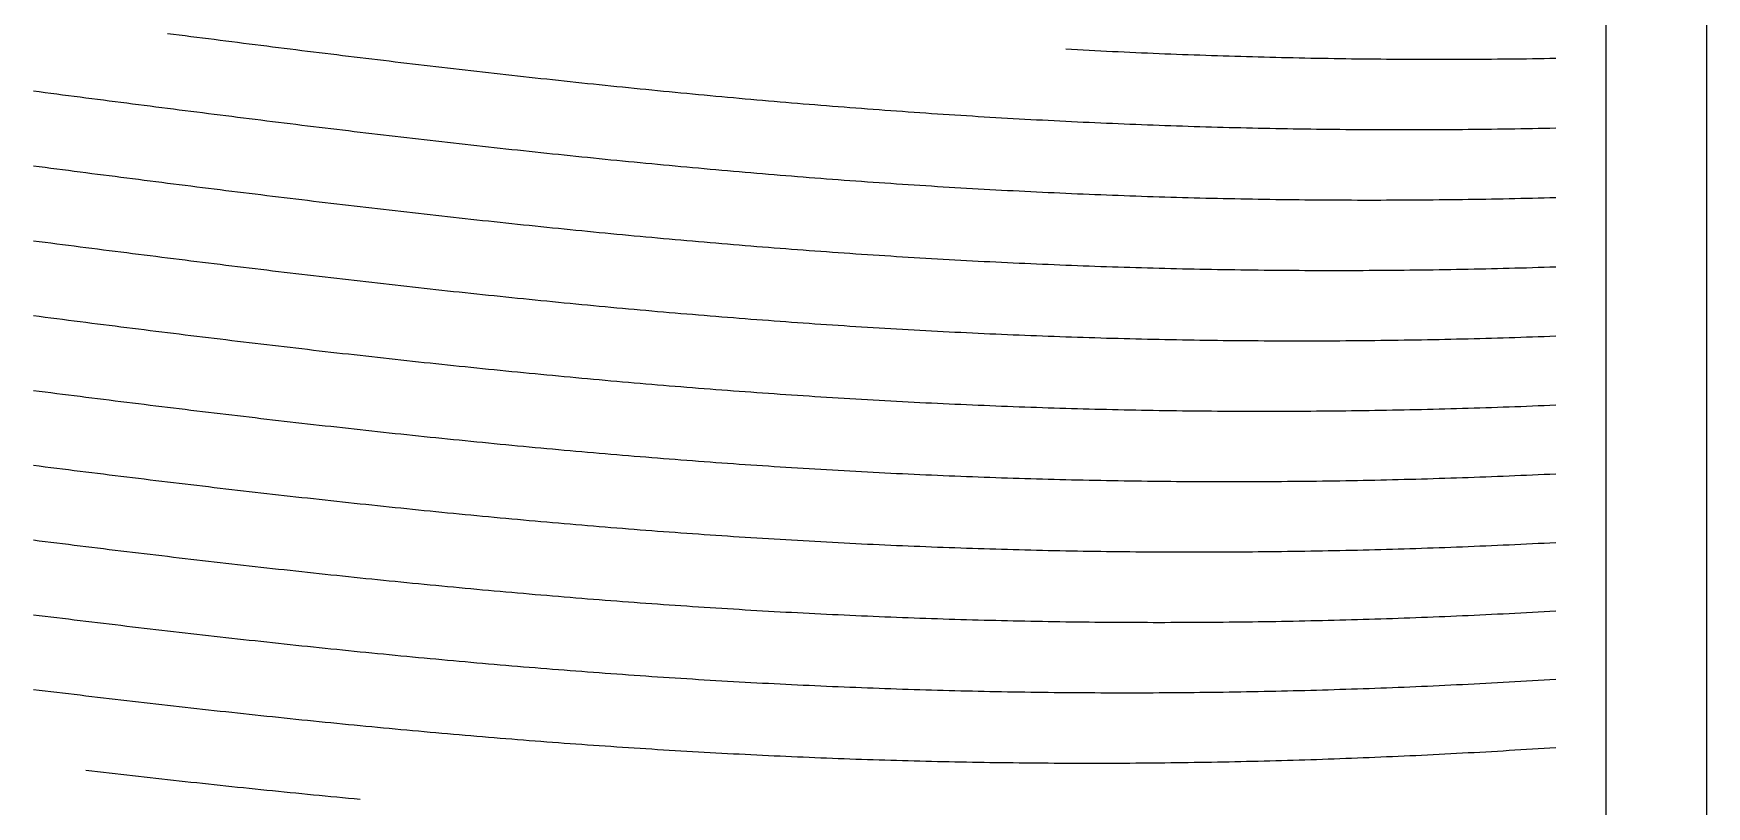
# Model space of a CAD drawing. Header units: millimetres. Extents: x 7 to 193, y 7 to 313.
# Drawn here: x 126.4 to 193, y 104.8 to 135.5 of the extents above; entities that cross this region are included whole.
import ezdxf

# ---------------------------------------------------------------- set-up
doc = ezdxf.new("R2010")
doc.units = ezdxf.units.MM
doc.layers.add('STUDY_GUIDES', color=7, linetype='Continuous')

msp = doc.modelspace()

# ---------------------------------------------------------------- linework, layer by layer
at = {"layer": 'STUDY_GUIDES'}
for points in [[(193, 301), (193, 19)], [(189, 300), (189, 20)], [(131.784, 135.5296), (132.016, 135.4998), (132.248, 135.47), (132.48, 135.4403), (132.712, 135.4106), (132.944, 135.3809), (133.176, 135.3513), (133.408, 135.3217), (133.64, 135.2921), (133.872, 135.2626), (134.104, 135.2331), (134.336, 135.2037), (134.568, 135.1743), (134.8, 135.1449), (135.032, 135.1157), (135.264, 135.0864), (135.496, 135.0572), (135.728, 135.0281), (135.96, 134.999), (136.192, 134.9699), (136.424, 134.941), (136.656, 134.912), (136.888, 134.8832), (137.12, 134.8543), (137.352, 134.8256), (137.584, 134.7969), (137.816, 134.7683), (138.048, 134.7397), (138.28, 134.7112), (138.512, 134.6828), (138.744, 134.6544), (138.976, 134.6262), (139.208, 134.5979), (139.44, 134.5698), (139.672, 134.5417), (139.904, 134.5137), (140.136, 134.4858), (140.368, 134.4579), (140.6, 134.4302), (140.832, 134.4025), (141.064, 134.3749), (141.296, 134.3474), (141.528, 134.3199), (141.76, 134.2926), (141.992, 134.2653), (142.224, 134.2381), (142.456, 134.211), (142.688, 134.184), (142.92, 134.1571), (143.152, 134.1302), (143.384, 134.1035), (143.616, 134.0769), (143.848, 134.0503), (144.08, 134.0239), (144.312, 133.9975), (144.544, 133.9713), (144.776, 133.9451), (145.008, 133.9191), (145.24, 133.8931), (145.472, 133.8673), (145.704, 133.8416), (145.936, 133.8159), (146.168, 133.7904), (146.4, 133.765), (146.632, 133.7397), (146.864, 133.7145), (147.096, 133.6894), (147.328, 133.6644), (147.56, 133.6396), (147.792, 133.6148), (148.024, 133.5902), (148.256, 133.5657), (148.488, 133.5413), (148.72, 133.517), (148.952, 133.4929), (149.184, 133.4688), (149.416, 133.4449), (149.648, 133.4211), (149.88, 133.3975), (150.112, 133.3739), (150.344, 133.3505), (150.576, 133.3273), (150.808, 133.3041), (151.04, 133.2811), (151.272, 133.2582), (151.504, 133.2354), (151.736, 133.2128), (151.968, 133.1903), (152.2, 133.168), (152.432, 133.1458), (152.664, 133.1237), (152.896, 133.1017), (153.128, 133.0799), (153.36, 133.0583), (153.592, 133.0368), (153.824, 133.0154), (154.056, 132.9941), (154.288, 132.973), (154.52, 132.9521), (154.752, 132.9313), (154.984, 132.9106), (155.216, 132.8901), (155.448, 132.8698), (155.68, 132.8496), (155.912, 132.8295), (156.144, 132.8096), (156.376, 132.7899), (156.608, 132.7702), (156.84, 132.7508), (157.072, 132.7315), (157.304, 132.7124), (157.536, 132.6934), (157.768, 132.6746), (158, 132.6559), (158.232, 132.6374), (158.464, 132.6191), (158.696, 132.6009), (158.928, 132.5829), (159.16, 132.565), (159.392, 132.5473), (159.624, 132.5298), (159.856, 132.5124), (160.088, 132.4952), (160.32, 132.4782), (160.552, 132.4613), (160.784, 132.4446), (161.016, 132.4281), (161.248, 132.4117), (161.48, 132.3955), (161.712, 132.3795), (161.944, 132.3636), (162.176, 132.348), (162.408, 132.3324), (162.64, 132.3171), (162.872, 132.302), (163.104, 132.287), (163.336, 132.2722), (163.568, 132.2575), (163.8, 132.2431), (164.032, 132.2288), (164.264, 132.2147), (164.496, 132.2008), (164.728, 132.1871), (164.96, 132.1735), (165.192, 132.1601), (165.424, 132.1469), (165.656, 132.1339), (165.888, 132.1211), (166.12, 132.1085), (166.352, 132.096), (166.584, 132.0837), (166.816, 132.0716), (167.048, 132.0597), (167.28, 132.048), (167.512, 132.0364), (167.744, 132.0251), (167.976, 132.0139), (168.208, 132.003), (168.44, 131.9922), (168.672, 131.9816), (168.904, 131.9712), (169.136, 131.961), (169.368, 131.9509), (169.6, 131.9411), (169.832, 131.9315), (170.064, 131.922), (170.296, 131.9127), (170.528, 131.9037), (170.76, 131.8948), (170.992, 131.8861), (171.224, 131.8776), (171.456, 131.8693), (171.688, 131.8612), (171.92, 131.8533), (172.152, 131.8456), (172.384, 131.8381), (172.616, 131.8308), (172.848, 131.8237), (173.08, 131.8168), (173.312, 131.81), (173.544, 131.8035), (173.776, 131.7972), (174.008, 131.791), (174.24, 131.7851), (174.472, 131.7794), (174.704, 131.7738), (174.936, 131.7685), (175.168, 131.7633), (175.4, 131.7584), (175.632, 131.7537), (175.864, 131.7491), (176.096, 131.7448), (176.328, 131.7406), (176.56, 131.7367), (176.792, 131.7329), (177.024, 131.7294), (177.256, 131.7261), (177.488, 131.7229), (177.72, 131.72), (177.952, 131.7172), (178.184, 131.7147), (178.416, 131.7124), (178.648, 131.7102), (178.88, 131.7083), (179.112, 131.7066), (179.344, 131.705), (179.576, 131.7037), (179.808, 131.7026), (180.04, 131.7017), (180.272, 131.7009), (180.504, 131.7004), (180.736, 131.7001), (180.968, 131.7), (181.2, 131.7001), (181.432, 131.7004), (181.664, 131.7009), (181.896, 131.7016), (182.128, 131.7025), (182.36, 131.7036), (182.592, 131.7049), (182.824, 131.7064), (183.056, 131.7081), (183.288, 131.71), (183.52, 131.7121), (183.752, 131.7144), (183.984, 131.7169), (184.216, 131.7196), (184.448, 131.7225), (184.68, 131.7256), (184.912, 131.729), (185.144, 131.7325), (185.376, 131.7362), (185.608, 131.7401), (185.84, 131.7442), (186.072, 131.7485), (186.304, 131.7531), (186.536, 131.7578), (186.768, 131.7627), (187, 131.7678)], [(167.512, 134.9081), (167.744, 134.8956), (167.976, 134.8833), (168.208, 134.8712), (168.44, 134.8593), (168.672, 134.8476), (168.904, 134.8361), (169.136, 134.8247), (169.368, 134.8136), (169.6, 134.8026), (169.832, 134.7918), (170.064, 134.7813), (170.296, 134.7709), (170.528, 134.7606), (170.76, 134.7506), (170.992, 134.7408), (171.224, 134.7312), (171.456, 134.7217), (171.688, 134.7125), (171.92, 134.7034), (172.152, 134.6945), (172.384, 134.6859), (172.616, 134.6774), (172.848, 134.6691), (173.08, 134.661), (173.312, 134.6531), (173.544, 134.6454), (173.776, 134.6379), (174.008, 134.6306), (174.24, 134.6235), (174.472, 134.6165), (174.704, 134.6098), (174.936, 134.6033), (175.168, 134.597), (175.4, 134.5908), (175.632, 134.5849), (175.864, 134.5792), (176.096, 134.5736), (176.328, 134.5683), (176.56, 134.5632), (176.792, 134.5582), (177.024, 134.5535), (177.256, 134.549), (177.488, 134.5446), (177.72, 134.5405), (177.952, 134.5366), (178.184, 134.5328), (178.416, 134.5293), (178.648, 134.526), (178.88, 134.5228), (179.112, 134.5199), (179.344, 134.5172), (179.576, 134.5146), (179.808, 134.5123), (180.04, 134.5102), (180.272, 134.5082), (180.504, 134.5065), (180.736, 134.505), (180.968, 134.5037), (181.2, 134.5026), (181.432, 134.5016), (181.664, 134.5009), (181.896, 134.5004), (182.128, 134.5001), (182.36, 134.5), (182.592, 134.5001), (182.824, 134.5004), (183.056, 134.5009), (183.288, 134.5016), (183.52, 134.5025), (183.752, 134.5036), (183.984, 134.5049), (184.216, 134.5064), (184.448, 134.5081), (184.68, 134.51), (184.912, 134.5122), (185.144, 134.5145), (185.376, 134.517), (185.608, 134.5197), (185.84, 134.5226), (186.072, 134.5257), (186.304, 134.5291), (186.536, 134.5326), (186.768, 134.5363), (187, 134.5402)], [(126.448, 133.2408), (126.68, 133.2107), (126.912, 133.1805), (127.144, 133.1504), (127.376, 133.1203), (127.608, 133.0902), (127.84, 133.0601), (128.072, 133.0301), (128.304, 133), (128.536, 132.97), (128.768, 132.94), (129, 132.91), (129.232, 132.88), (129.464, 132.8501), (129.696, 132.8202), (129.928, 132.7903), (130.16, 132.7604), (130.392, 132.7306), (130.624, 132.7007), (130.856, 132.671), (131.088, 132.6412), (131.32, 132.6115), (131.552, 132.5818), (131.784, 132.5522), (132.016, 132.5226), (132.248, 132.493), (132.48, 132.4635), (132.712, 132.434), (132.944, 132.4046), (133.176, 132.3752), (133.408, 132.3459), (133.64, 132.3166), (133.872, 132.2873), (134.104, 132.2581), (134.336, 132.229), (134.568, 132.1999), (134.8, 132.1709), (135.032, 132.1419), (135.264, 132.1129), (135.496, 132.0841), (135.728, 132.0553), (135.96, 132.0265), (136.192, 131.9978), (136.424, 131.9692), (136.656, 131.9406), (136.888, 131.9121), (137.12, 131.8837), (137.352, 131.8553), (137.584, 131.8271), (137.816, 131.7988), (138.048, 131.7707), (138.28, 131.7426), (138.512, 131.7146), (138.744, 131.6867), (138.976, 131.6588), (139.208, 131.6311), (139.44, 131.6034), (139.672, 131.5758), (139.904, 131.5482), (140.136, 131.5208), (140.368, 131.4934), (140.6, 131.4661), (140.832, 131.439), (141.064, 131.4119), (141.296, 131.3848), (141.528, 131.3579), (141.76, 131.3311), (141.992, 131.3044), (142.224, 131.2777), (142.456, 131.2512), (142.688, 131.2247), (142.92, 131.1984), (143.152, 131.1721), (143.384, 131.146), (143.616, 131.1199), (143.848, 131.094), (144.08, 131.0681), (144.312, 131.0424), (144.544, 131.0167), (144.776, 130.9912), (145.008, 130.9658), (145.24, 130.9405), (145.472, 130.9153), (145.704, 130.8902), (145.936, 130.8652), (146.168, 130.8403), (146.4, 130.8156), (146.632, 130.791), (146.864, 130.7665), (147.096, 130.7421), (147.328, 130.7178), (147.56, 130.6936), (147.792, 130.6696), (148.024, 130.6457), (148.256, 130.6219), (148.488, 130.5982), (148.72, 130.5747), (148.952, 130.5513), (149.184, 130.528), (149.416, 130.5048), (149.648, 130.4818), (149.88, 130.4589), (150.112, 130.4362), (150.344, 130.4135), (150.576, 130.391), (150.808, 130.3687), (151.04, 130.3465), (151.272, 130.3244), (151.504, 130.3024), (151.736, 130.2806), (151.968, 130.259), (152.2, 130.2374), (152.432, 130.2161), (152.664, 130.1948), (152.896, 130.1737), (153.128, 130.1528), (153.36, 130.132), (153.592, 130.1113), (153.824, 130.0908), (154.056, 130.0704), (154.288, 130.0502), (154.52, 130.0301), (154.752, 130.0102), (154.984, 129.9905), (155.216, 129.9709), (155.448, 129.9514), (155.68, 129.9321), (155.912, 129.913), (156.144, 129.894), (156.376, 129.8752), (156.608, 129.8565), (156.84, 129.838), (157.072, 129.8196), (157.304, 129.8014), (157.536, 129.7834), (157.768, 129.7656), (158, 129.7479), (158.232, 129.7303), (158.464, 129.7129), (158.696, 129.6957), (158.928, 129.6787), (159.16, 129.6618), (159.392, 129.6451), (159.624, 129.6286), (159.856, 129.6122), (160.088, 129.596), (160.32, 129.58), (160.552, 129.5641), (160.784, 129.5484), (161.016, 129.5329), (161.248, 129.5176), (161.48, 129.5024), (161.712, 129.4875), (161.944, 129.4726), (162.176, 129.458), (162.408, 129.4435), (162.64, 129.4293), (162.872, 129.4152), (163.104, 129.4012), (163.336, 129.3875), (163.568, 129.3739), (163.8, 129.3606), (164.032, 129.3474), (164.264, 129.3343), (164.496, 129.3215), (164.728, 129.3088), (164.96, 129.2964), (165.192, 129.2841), (165.424, 129.272), (165.656, 129.2601), (165.888, 129.2484), (166.12, 129.2368), (166.352, 129.2255), (166.584, 129.2143), (166.816, 129.2033), (167.048, 129.1925), (167.28, 129.1819), (167.512, 129.1715), (167.744, 129.1613), (167.976, 129.1513), (168.208, 129.1414), (168.44, 129.1318), (168.672, 129.1223), (168.904, 129.113), (169.136, 129.104), (169.368, 129.0951), (169.6, 129.0864), (169.832, 129.0779), (170.064, 129.0696), (170.296, 129.0615), (170.528, 129.0536), (170.76, 129.0459), (170.992, 129.0384), (171.224, 129.031), (171.456, 129.0239), (171.688, 129.017), (171.92, 129.0102), (172.152, 129.0037), (172.384, 128.9974), (172.616, 128.9912), (172.848, 128.9853), (173.08, 128.9795), (173.312, 128.974), (173.544, 128.9686), (173.776, 128.9635), (174.008, 128.9585), (174.24, 128.9538), (174.472, 128.9492), (174.704, 128.9449), (174.936, 128.9408), (175.168, 128.9368), (175.4, 128.9331), (175.632, 128.9295), (175.864, 128.9262), (176.096, 128.923), (176.328, 128.9201), (176.56, 128.9173), (176.792, 128.9148), (177.024, 128.9124), (177.256, 128.9103), (177.488, 128.9084), (177.72, 128.9066), (177.952, 128.9051), (178.184, 128.9038), (178.416, 128.9026), (178.648, 128.9017), (178.88, 128.901), (179.112, 128.9004), (179.344, 128.9001), (179.576, 128.9), (179.808, 128.9001), (180.04, 128.9004), (180.272, 128.9009), (180.504, 128.9015), (180.736, 128.9024), (180.968, 128.9035), (181.2, 128.9048), (181.432, 128.9063), (181.664, 128.908), (181.896, 128.9099), (182.128, 128.912), (182.36, 128.9143), (182.592, 128.9168), (182.824, 128.9195), (183.056, 128.9224), (183.288, 128.9255), (183.52, 128.9289), (183.752, 128.9324), (183.984, 128.9361), (184.216, 128.94), (184.448, 128.9441), (184.68, 128.9484), (184.912, 128.9529), (185.144, 128.9576), (185.376, 128.9625), (185.608, 128.9676), (185.84, 128.973), (186.072, 128.9785), (186.304, 128.9842), (186.536, 128.9901), (186.768, 128.9962), (187, 129.0025)], [(126.448, 130.2611), (126.68, 130.231), (126.912, 130.201), (127.144, 130.1709), (127.376, 130.1409), (127.608, 130.1109), (127.84, 130.081), (128.072, 130.051), (128.304, 130.0211), (128.536, 129.9912), (128.768, 129.9613), (129, 129.9315), (129.232, 129.9017), (129.464, 129.8719), (129.696, 129.8422), (129.928, 129.8125), (130.16, 129.7828), (130.392, 129.7531), (130.624, 129.7235), (130.856, 129.694), (131.088, 129.6645), (131.32, 129.635), (131.552, 129.6055), (131.784, 129.5761), (132.016, 129.5468), (132.248, 129.5175), (132.48, 129.4883), (132.712, 129.4591), (132.944, 129.4299), (133.176, 129.4008), (133.408, 129.3718), (133.64, 129.3428), (133.872, 129.3139), (134.104, 129.285), (134.336, 129.2562), (134.568, 129.2274), (134.8, 129.1987), (135.032, 129.1701), (135.264, 129.1415), (135.496, 129.113), (135.728, 129.0846), (135.96, 129.0562), (136.192, 129.0279), (136.424, 128.9997), (136.656, 128.9716), (136.888, 128.9435), (137.12, 128.9155), (137.352, 128.8876), (137.584, 128.8597), (137.816, 128.8319), (138.048, 128.8042), (138.28, 128.7766), (138.512, 128.7491), (138.744, 128.7216), (138.976, 128.6943), (139.208, 128.667), (139.44, 128.6398), (139.672, 128.6127), (139.904, 128.5857), (140.136, 128.5588), (140.368, 128.5319), (140.6, 128.5052), (140.832, 128.4786), (141.064, 128.452), (141.296, 128.4256), (141.528, 128.3992), (141.76, 128.3729), (141.992, 128.3468), (142.224, 128.3207), (142.456, 128.2948), (142.688, 128.2689), (142.92, 128.2432), (143.152, 128.2175), (143.384, 128.192), (143.616, 128.1666), (143.848, 128.1413), (144.08, 128.1161), (144.312, 128.091), (144.544, 128.066), (144.776, 128.0411), (145.008, 128.0164), (145.24, 127.9917), (145.472, 127.9672), (145.704, 127.9428), (145.936, 127.9185), (146.168, 127.8944), (146.4, 127.8704), (146.632, 127.8464), (146.864, 127.8226), (147.096, 127.799), (147.328, 127.7754), (147.56, 127.752), (147.792, 127.7287), (148.024, 127.7056), (148.256, 127.6825), (148.488, 127.6597), (148.72, 127.6369), (148.952, 127.6143), (149.184, 127.5918), (149.416, 127.5694), (149.648, 127.5472), (149.88, 127.5251), (150.112, 127.5031), (150.344, 127.4813), (150.576, 127.4596), (150.808, 127.4381), (151.04, 127.4167), (151.272, 127.3955), (151.504, 127.3744), (151.736, 127.3534), (151.968, 127.3326), (152.2, 127.3119), (152.432, 127.2914), (152.664, 127.2711), (152.896, 127.2508), (153.128, 127.2308), (153.36, 127.2109), (153.592, 127.1911), (153.824, 127.1715), (154.056, 127.152), (154.288, 127.1327), (154.52, 127.1136), (154.752, 127.0946), (154.984, 127.0758), (155.216, 127.0571), (155.448, 127.0386), (155.68, 127.0202), (155.912, 127.002), (156.144, 126.984), (156.376, 126.9661), (156.608, 126.9484), (156.84, 126.9309), (157.072, 126.9135), (157.304, 126.8963), (157.536, 126.8792), (157.768, 126.8624), (158, 126.8456), (158.232, 126.8291), (158.464, 126.8127), (158.696, 126.7965), (158.928, 126.7805), (159.16, 126.7646), (159.392, 126.7489), (159.624, 126.7334), (159.856, 126.7181), (160.088, 126.7029), (160.32, 126.6879), (160.552, 126.6731), (160.784, 126.6585), (161.016, 126.644), (161.248, 126.6297), (161.48, 126.6156), (161.712, 126.6017), (161.944, 126.5879), (162.176, 126.5744), (162.408, 126.561), (162.64, 126.5478), (162.872, 126.5347), (163.104, 126.5219), (163.336, 126.5092), (163.568, 126.4968), (163.8, 126.4845), (164.032, 126.4724), (164.264, 126.4605), (164.496, 126.4487), (164.728, 126.4372), (164.96, 126.4258), (165.192, 126.4146), (165.424, 126.4037), (165.656, 126.3929), (165.888, 126.3823), (166.12, 126.3718), (166.352, 126.3616), (166.584, 126.3516), (166.816, 126.3417), (167.048, 126.3321), (167.28, 126.3226), (167.512, 126.3133), (167.744, 126.3042), (167.976, 126.2954), (168.208, 126.2867), (168.44, 126.2782), (168.672, 126.2699), (168.904, 126.2618), (169.136, 126.2538), (169.368, 126.2461), (169.6, 126.2386), (169.832, 126.2313), (170.064, 126.2241), (170.296, 126.2172), (170.528, 126.2105), (170.76, 126.2039), (170.992, 126.1976), (171.224, 126.1914), (171.456, 126.1855), (171.688, 126.1797), (171.92, 126.1742), (172.152, 126.1688), (172.384, 126.1637), (172.616, 126.1587), (172.848, 126.1539), (173.08, 126.1494), (173.312, 126.145), (173.544, 126.1409), (173.776, 126.1369), (174.008, 126.1332), (174.24, 126.1296), (174.472, 126.1263), (174.704, 126.1231), (174.936, 126.1202), (175.168, 126.1174), (175.4, 126.1149), (175.632, 126.1125), (175.864, 126.1104), (176.096, 126.1084), (176.328, 126.1067), (176.56, 126.1051), (176.792, 126.1038), (177.024, 126.1027), (177.256, 126.1017), (177.488, 126.101), (177.72, 126.1005), (177.952, 126.1001), (178.184, 126.1), (178.416, 126.1001), (178.648, 126.1004), (178.88, 126.1008), (179.112, 126.1015), (179.344, 126.1024), (179.576, 126.1035), (179.808, 126.1048), (180.04, 126.1063), (180.272, 126.108), (180.504, 126.1098), (180.736, 126.1119), (180.968, 126.1142), (181.2, 126.1167), (181.432, 126.1194), (181.664, 126.1223), (181.896, 126.1254), (182.128, 126.1287), (182.36, 126.1322), (182.592, 126.136), (182.824, 126.1399), (183.056, 126.144), (183.288, 126.1483), (183.52, 126.1528), (183.752, 126.1575), (183.984, 126.1624), (184.216, 126.1675), (184.448, 126.1728), (184.68, 126.1783), (184.912, 126.184), (185.144, 126.1899), (185.376, 126.196), (185.608, 126.2023), (185.84, 126.2088), (186.072, 126.2155), (186.304, 126.2223), (186.536, 126.2294), (186.768, 126.2367), (187, 126.2442)], [(126.448, 127.2819), (126.68, 127.252), (126.912, 127.222), (127.144, 127.1922), (127.376, 127.1623), (127.608, 127.1324), (127.84, 127.1026), (128.072, 127.0729), (128.304, 127.0431), (128.536, 127.0134), (128.768, 126.9837), (129, 126.9541), (129.232, 126.9245), (129.464, 126.8949), (129.696, 126.8654), (129.928, 126.8359), (130.16, 126.8065), (130.392, 126.7771), (130.624, 126.7477), (130.856, 126.7184), (131.088, 126.6892), (131.32, 126.66), (131.552, 126.6308), (131.784, 126.6017), (132.016, 126.5727), (132.248, 126.5437), (132.48, 126.5148), (132.712, 126.4859), (132.944, 126.4571), (133.176, 126.4283), (133.408, 126.3996), (133.64, 126.371), (133.872, 126.3424), (134.104, 126.3139), (134.336, 126.2855), (134.568, 126.2571), (134.8, 126.2288), (135.032, 126.2006), (135.264, 126.1725), (135.496, 126.1444), (135.728, 126.1164), (135.96, 126.0884), (136.192, 126.0606), (136.424, 126.0328), (136.656, 126.0051), (136.888, 125.9775), (137.12, 125.95), (137.352, 125.9225), (137.584, 125.8952), (137.816, 125.8679), (138.048, 125.8407), (138.28, 125.8136), (138.512, 125.7866), (138.744, 125.7596), (138.976, 125.7328), (139.208, 125.706), (139.44, 125.6794), (139.672, 125.6528), (139.904, 125.6264), (140.136, 125.6), (140.368, 125.5738), (140.6, 125.5476), (140.832, 125.5216), (141.064, 125.4956), (141.296, 125.4697), (141.528, 125.444), (141.76, 125.4184), (141.992, 125.3928), (142.224, 125.3674), (142.456, 125.3421), (142.688, 125.3169), (142.92, 125.2918), (143.152, 125.2668), (143.384, 125.2419), (143.616, 125.2172), (143.848, 125.1925), (144.08, 125.168), (144.312, 125.1436), (144.544, 125.1193), (144.776, 125.0952), (145.008, 125.0711), (145.24, 125.0472), (145.472, 125.0234), (145.704, 124.9997), (145.936, 124.9762), (146.168, 124.9528), (146.4, 124.9295), (146.632, 124.9063), (146.864, 124.8833), (147.096, 124.8604), (147.328, 124.8376), (147.56, 124.815), (147.792, 124.7925), (148.024, 124.7701), (148.256, 124.7479), (148.488, 124.7258), (148.72, 124.7038), (148.952, 124.682), (149.184, 124.6603), (149.416, 124.6388), (149.648, 124.6174), (149.88, 124.5962), (150.112, 124.575), (150.344, 124.5541), (150.576, 124.5333), (150.808, 124.5126), (151.04, 124.4921), (151.272, 124.4717), (151.504, 124.4515), (151.736, 124.4314), (151.968, 124.4115), (152.2, 124.3917), (152.432, 124.3721), (152.664, 124.3526), (152.896, 124.3333), (153.128, 124.3142), (153.36, 124.2952), (153.592, 124.2764), (153.824, 124.2577), (154.056, 124.2392), (154.288, 124.2208), (154.52, 124.2026), (154.752, 124.1846), (154.984, 124.1667), (155.216, 124.149), (155.448, 124.1314), (155.68, 124.114), (155.912, 124.0968), (156.144, 124.0798), (156.376, 124.0629), (156.608, 124.0462), (156.84, 124.0296), (157.072, 124.0132), (157.304, 123.997), (157.536, 123.981), (157.768, 123.9651), (158, 123.9494), (158.232, 123.9339), (158.464, 123.9186), (158.696, 123.9034), (158.928, 123.8884), (159.16, 123.8736), (159.392, 123.8589), (159.624, 123.8445), (159.856, 123.8302), (160.088, 123.8161), (160.32, 123.8021), (160.552, 123.7884), (160.784, 123.7748), (161.016, 123.7614), (161.248, 123.7482), (161.48, 123.7352), (161.712, 123.7223), (161.944, 123.7096), (162.176, 123.6972), (162.408, 123.6849), (162.64, 123.6728), (162.872, 123.6608), (163.104, 123.6491), (163.336, 123.6375), (163.568, 123.6262), (163.8, 123.615), (164.032, 123.604), (164.264, 123.5932), (164.496, 123.5826), (164.728, 123.5722), (164.96, 123.5619), (165.192, 123.5519), (165.424, 123.542), (165.656, 123.5324), (165.888, 123.5229), (166.12, 123.5136), (166.352, 123.5045), (166.584, 123.4956), (166.816, 123.4869), (167.048, 123.4784), (167.28, 123.4701), (167.512, 123.462), (167.744, 123.4541), (167.976, 123.4464), (168.208, 123.4388), (168.44, 123.4315), (168.672, 123.4244), (168.904, 123.4174), (169.136, 123.4107), (169.368, 123.4041), (169.6, 123.3978), (169.832, 123.3916), (170.064, 123.3857), (170.296, 123.3799), (170.528, 123.3743), (170.76, 123.369), (170.992, 123.3638), (171.224, 123.3589), (171.456, 123.3541), (171.688, 123.3495), (171.92, 123.3452), (172.152, 123.341), (172.384, 123.337), (172.616, 123.3333), (172.848, 123.3297), (173.08, 123.3264), (173.312, 123.3232), (173.544, 123.3202), (173.776, 123.3175), (174.008, 123.3149), (174.24, 123.3126), (174.472, 123.3104), (174.704, 123.3085), (174.936, 123.3067), (175.168, 123.3052), (175.4, 123.3038), (175.632, 123.3027), (175.864, 123.3017), (176.096, 123.301), (176.328, 123.3005), (176.56, 123.3001), (176.792, 123.3), (177.024, 123.3001), (177.256, 123.3003), (177.488, 123.3008), (177.72, 123.3015), (177.952, 123.3024), (178.184, 123.3034), (178.416, 123.3047), (178.648, 123.3062), (178.88, 123.3079), (179.112, 123.3098), (179.344, 123.3119), (179.576, 123.3142), (179.808, 123.3167), (180.04, 123.3193), (180.272, 123.3222), (180.504, 123.3253), (180.736, 123.3286), (180.968, 123.3321), (181.2, 123.3358), (181.432, 123.3397), (181.664, 123.3438), (181.896, 123.3481), (182.128, 123.3526), (182.36, 123.3573), (182.592, 123.3622), (182.824, 123.3673), (183.056, 123.3726), (183.288, 123.3781), (183.52, 123.3838), (183.752, 123.3897), (183.984, 123.3958), (184.216, 123.4021), (184.448, 123.4086), (184.68, 123.4152), (184.912, 123.4221), (185.144, 123.4292), (185.376, 123.4365), (185.608, 123.4439), (185.84, 123.4516), (186.072, 123.4595), (186.304, 123.4675), (186.536, 123.4758), (186.768, 123.4842), (187, 123.4929)], [(126.448, 124.3036), (126.68, 124.2738), (126.912, 124.244), (127.144, 124.2143), (127.376, 124.1847), (127.608, 124.155), (127.84, 124.1254), (128.072, 124.0958), (128.304, 124.0663), (128.536, 124.0368), (128.768, 124.0074), (129, 123.978), (129.232, 123.9487), (129.464, 123.9194), (129.696, 123.8901), (129.928, 123.8609), (130.16, 123.8318), (130.392, 123.8027), (130.624, 123.7736), (130.856, 123.7446), (131.088, 123.7157), (131.32, 123.6868), (131.552, 123.658), (131.784, 123.6292), (132.016, 123.6005), (132.248, 123.5719), (132.48, 123.5433), (132.712, 123.5148), (132.944, 123.4864), (133.176, 123.458), (133.408, 123.4297), (133.64, 123.4015), (133.872, 123.3734), (134.104, 123.3453), (134.336, 123.3173), (134.568, 123.2893), (134.8, 123.2615), (135.032, 123.2337), (135.264, 123.206), (135.496, 123.1784), (135.728, 123.1508), (135.96, 123.1234), (136.192, 123.096), (136.424, 123.0687), (136.656, 123.0415), (136.888, 123.0144), (137.12, 122.9874), (137.352, 122.9605), (137.584, 122.9336), (137.816, 122.9069), (138.048, 122.8802), (138.28, 122.8537), (138.512, 122.8272), (138.744, 122.8009), (138.976, 122.7746), (139.208, 122.7484), (139.44, 122.7224), (139.672, 122.6964), (139.904, 122.6706), (140.136, 122.6448), (140.368, 122.6192), (140.6, 122.5936), (140.832, 122.5682), (141.064, 122.5429), (141.296, 122.5177), (141.528, 122.4926), (141.76, 122.4676), (141.992, 122.4427), (142.224, 122.4179), (142.456, 122.3933), (142.688, 122.3688), (142.92, 122.3444), (143.152, 122.3201), (143.384, 122.2959), (143.616, 122.2719), (143.848, 122.2479), (144.08, 122.2241), (144.312, 122.2005), (144.544, 122.1769), (144.776, 122.1535), (145.008, 122.1302), (145.24, 122.107), (145.472, 122.084), (145.704, 122.0611), (145.936, 122.0383), (146.168, 122.0157), (146.4, 121.9932), (146.632, 121.9708), (146.864, 121.9486), (147.096, 121.9265), (147.328, 121.9045), (147.56, 121.8827), (147.792, 121.861), (148.024, 121.8395), (148.256, 121.8181), (148.488, 121.7968), (148.72, 121.7757), (148.952, 121.7547), (149.184, 121.7339), (149.416, 121.7133), (149.648, 121.6927), (149.88, 121.6724), (150.112, 121.6521), (150.344, 121.632), (150.576, 121.6121), (150.808, 121.5923), (151.04, 121.5727), (151.272, 121.5533), (151.504, 121.5339), (151.736, 121.5148), (151.968, 121.4958), (152.2, 121.4769), (152.432, 121.4583), (152.664, 121.4397), (152.896, 121.4214), (153.128, 121.4032), (153.36, 121.3851), (153.592, 121.3672), (153.824, 121.3495), (154.056, 121.332), (154.288, 121.3146), (154.52, 121.2974), (154.752, 121.2803), (154.984, 121.2634), (155.216, 121.2467), (155.448, 121.2301), (155.68, 121.2138), (155.912, 121.1975), (156.144, 121.1815), (156.376, 121.1656), (156.608, 121.1499), (156.84, 121.1344), (157.072, 121.119), (157.304, 121.1039), (157.536, 121.0889), (157.768, 121.074), (158, 121.0594), (158.232, 121.0449), (158.464, 121.0306), (158.696, 121.0165), (158.928, 121.0026), (159.16, 120.9888), (159.392, 120.9752), (159.624, 120.9618), (159.856, 120.9486), (160.088, 120.9356), (160.32, 120.9227), (160.552, 120.91), (160.784, 120.8976), (161.016, 120.8853), (161.248, 120.8731), (161.48, 120.8612), (161.712, 120.8495), (161.944, 120.8379), (162.176, 120.8265), (162.408, 120.8153), (162.64, 120.8043), (162.872, 120.7935), (163.104, 120.7829), (163.336, 120.7725), (163.568, 120.7622), (163.8, 120.7522), (164.032, 120.7423), (164.264, 120.7327), (164.496, 120.7232), (164.728, 120.7139), (164.96, 120.7048), (165.192, 120.6959), (165.424, 120.6872), (165.656, 120.6787), (165.888, 120.6704), (166.12, 120.6623), (166.352, 120.6543), (166.584, 120.6466), (166.816, 120.6391), (167.048, 120.6317), (167.28, 120.6246), (167.512, 120.6176), (167.744, 120.6109), (167.976, 120.6043), (168.208, 120.598), (168.44, 120.5918), (168.672, 120.5858), (168.904, 120.5801), (169.136, 120.5745), (169.368, 120.5691), (169.6, 120.564), (169.832, 120.559), (170.064, 120.5542), (170.296, 120.5497), (170.528, 120.5453), (170.76, 120.5411), (170.992, 120.5372), (171.224, 120.5334), (171.456, 120.5298), (171.688, 120.5265), (171.92, 120.5233), (172.152, 120.5203), (172.384, 120.5176), (172.616, 120.515), (172.848, 120.5126), (173.08, 120.5105), (173.312, 120.5085), (173.544, 120.5068), (173.776, 120.5052), (174.008, 120.5039), (174.24, 120.5027), (174.472, 120.5018), (174.704, 120.501), (174.936, 120.5005), (175.168, 120.5001), (175.4, 120.5), (175.632, 120.5001), (175.864, 120.5003), (176.096, 120.5008), (176.328, 120.5015), (176.56, 120.5023), (176.792, 120.5034), (177.024, 120.5047), (177.256, 120.5062), (177.488, 120.5078), (177.72, 120.5097), (177.952, 120.5118), (178.184, 120.5141), (178.416, 120.5166), (178.648, 120.5193), (178.88, 120.5221), (179.112, 120.5252), (179.344, 120.5285), (179.576, 120.532), (179.808, 120.5357), (180.04, 120.5396), (180.272, 120.5437), (180.504, 120.548), (180.736, 120.5525), (180.968, 120.5572), (181.2, 120.5621), (181.432, 120.5672), (181.664, 120.5724), (181.896, 120.5779), (182.128, 120.5836), (182.36, 120.5895), (182.592, 120.5956), (182.824, 120.6019), (183.056, 120.6084), (183.288, 120.615), (183.52, 120.6219), (183.752, 120.629), (183.984, 120.6362), (184.216, 120.6437), (184.448, 120.6514), (184.68, 120.6592), (184.912, 120.6673), (185.144, 120.6755), (185.376, 120.684), (185.608, 120.6926), (185.84, 120.7014), (186.072, 120.7104), (186.304, 120.7196), (186.536, 120.729), (186.768, 120.7386), (187, 120.7484)], [(126.448, 121.3264), (126.68, 121.2968), (126.912, 121.2673), (127.144, 121.2378), (127.376, 121.2083), (127.608, 121.1789), (127.84, 121.1496), (128.072, 121.1203), (128.304, 121.091), (128.536, 121.0618), (128.768, 121.0327), (129, 121.0036), (129.232, 120.9745), (129.464, 120.9455), (129.696, 120.9166), (129.928, 120.8877), (130.16, 120.8589), (130.392, 120.8301), (130.624, 120.8015), (130.856, 120.7728), (131.088, 120.7442), (131.32, 120.7157), (131.552, 120.6873), (131.784, 120.6589), (132.016, 120.6306), (132.248, 120.6024), (132.48, 120.5742), (132.712, 120.5462), (132.944, 120.5181), (133.176, 120.4902), (133.408, 120.4624), (133.64, 120.4346), (133.872, 120.4069), (134.104, 120.3793), (134.336, 120.3517), (134.568, 120.3243), (134.8, 120.2969), (135.032, 120.2696), (135.264, 120.2424), (135.496, 120.2153), (135.728, 120.1883), (135.96, 120.1613), (136.192, 120.1345), (136.424, 120.1077), (136.656, 120.0811), (136.888, 120.0545), (137.12, 120.0281), (137.352, 120.0017), (137.584, 119.9754), (137.816, 119.9493), (138.048, 119.9232), (138.28, 119.8972), (138.512, 119.8714), (138.744, 119.8456), (138.976, 119.82), (139.208, 119.7944), (139.44, 119.769), (139.672, 119.7437), (139.904, 119.7185), (140.136, 119.6934), (140.368, 119.6684), (140.6, 119.6435), (140.832, 119.6187), (141.064, 119.5941), (141.296, 119.5696), (141.528, 119.5451), (141.76, 119.5209), (141.992, 119.4967), (142.224, 119.4726), (142.456, 119.4487), (142.688, 119.4249), (142.92, 119.4012), (143.152, 119.3777), (143.384, 119.3542), (143.616, 119.3309), (143.848, 119.3078), (144.08, 119.2847), (144.312, 119.2618), (144.544, 119.239), (144.776, 119.2164), (145.008, 119.1939), (145.24, 119.1715), (145.472, 119.1493), (145.704, 119.1272), (145.936, 119.1052), (146.168, 119.0834), (146.4, 119.0617), (146.632, 119.0402), (146.864, 119.0188), (147.096, 118.9975), (147.328, 118.9764), (147.56, 118.9554), (147.792, 118.9346), (148.024, 118.9139), (148.256, 118.8934), (148.488, 118.873), (148.72, 118.8528), (148.952, 118.8327), (149.184, 118.8127), (149.416, 118.793), (149.648, 118.7733), (149.88, 118.7539), (150.112, 118.7346), (150.344, 118.7154), (150.576, 118.6964), (150.808, 118.6775), (151.04, 118.6589), (151.272, 118.6403), (151.504, 118.622), (151.736, 118.6037), (151.968, 118.5857), (152.2, 118.5678), (152.432, 118.5501), (152.664, 118.5325), (152.896, 118.5151), (153.128, 118.4979), (153.36, 118.4808), (153.592, 118.4639), (153.824, 118.4472), (154.056, 118.4307), (154.288, 118.4143), (154.52, 118.3981), (154.752, 118.382), (154.984, 118.3661), (155.216, 118.3504), (155.448, 118.3349), (155.68, 118.3195), (155.912, 118.3043), (156.144, 118.2893), (156.376, 118.2745), (156.608, 118.2599), (156.84, 118.2454), (157.072, 118.2311), (157.304, 118.2169), (157.536, 118.203), (157.768, 118.1892), (158, 118.1756), (158.232, 118.1622), (158.464, 118.149), (158.696, 118.136), (158.928, 118.1231), (159.16, 118.1104), (159.392, 118.098), (159.624, 118.0856), (159.856, 118.0735), (160.088, 118.0616), (160.32, 118.0498), (160.552, 118.0383), (160.784, 118.0269), (161.016, 118.0157), (161.248, 118.0047), (161.48, 117.9939), (161.712, 117.9833), (161.944, 117.9728), (162.176, 117.9626), (162.408, 117.9525), (162.64, 117.9426), (162.872, 117.933), (163.104, 117.9235), (163.336, 117.9142), (163.568, 117.9051), (163.8, 117.8962), (164.032, 117.8875), (164.264, 117.879), (164.496, 117.8706), (164.728, 117.8625), (164.96, 117.8546), (165.192, 117.8468), (165.424, 117.8393), (165.656, 117.832), (165.888, 117.8248), (166.12, 117.8178), (166.352, 117.8111), (166.584, 117.8045), (166.816, 117.7982), (167.048, 117.792), (167.28, 117.786), (167.512, 117.7803), (167.744, 117.7747), (167.976, 117.7693), (168.208, 117.7641), (168.44, 117.7592), (168.672, 117.7544), (168.904, 117.7498), (169.136, 117.7454), (169.368, 117.7413), (169.6, 117.7373), (169.832, 117.7335), (170.064, 117.7299), (170.296, 117.7266), (170.528, 117.7234), (170.76, 117.7204), (170.992, 117.7177), (171.224, 117.7151), (171.456, 117.7127), (171.688, 117.7106), (171.92, 117.7086), (172.152, 117.7068), (172.384, 117.7053), (172.616, 117.7039), (172.848, 117.7028), (173.08, 117.7018), (173.312, 117.701), (173.544, 117.7005), (173.776, 117.7002), (174.008, 117.7), (174.24, 117.7001), (174.472, 117.7003), (174.704, 117.7008), (174.936, 117.7014), (175.168, 117.7023), (175.4, 117.7034), (175.632, 117.7046), (175.864, 117.7061), (176.096, 117.7078), (176.328, 117.7097), (176.56, 117.7117), (176.792, 117.714), (177.024, 117.7165), (177.256, 117.7192), (177.488, 117.7221), (177.72, 117.7251), (177.952, 117.7284), (178.184, 117.7319), (178.416, 117.7356), (178.648, 117.7395), (178.88, 117.7436), (179.112, 117.7478), (179.344, 117.7523), (179.576, 117.757), (179.808, 117.7619), (180.04, 117.767), (180.272, 117.7723), (180.504, 117.7778), (180.736, 117.7834), (180.968, 117.7893), (181.2, 117.7954), (181.432, 117.8017), (181.664, 117.8081), (181.896, 117.8148), (182.128, 117.8217), (182.36, 117.8288), (182.592, 117.836), (182.824, 117.8435), (183.056, 117.8511), (183.288, 117.859), (183.52, 117.867), (183.752, 117.8752), (183.984, 117.8837), (184.216, 117.8923), (184.448, 117.9011), (184.68, 117.9101), (184.912, 117.9193), (185.144, 117.9287), (185.376, 117.9383), (185.608, 117.9481), (185.84, 117.9581), (186.072, 117.9682), (186.304, 117.9786), (186.536, 117.9891), (186.768, 117.9999), (187, 118.0108)], [(126.448, 118.3505), (126.68, 118.3212), (126.912, 118.292), (127.144, 118.2628), (127.376, 118.2336), (127.608, 118.2045), (127.84, 118.1755), (128.072, 118.1465), (128.304, 118.1175), (128.536, 118.0886), (128.768, 118.0598), (129, 118.0311), (129.232, 118.0024), (129.464, 117.9737), (129.696, 117.9452), (129.928, 117.9166), (130.16, 117.8882), (130.392, 117.8598), (130.624, 117.8315), (130.856, 117.8033), (131.088, 117.7751), (131.32, 117.747), (131.552, 117.719), (131.784, 117.6911), (132.016, 117.6632), (132.248, 117.6355), (132.48, 117.6077), (132.712, 117.5801), (132.944, 117.5526), (133.176, 117.5251), (133.408, 117.4977), (133.64, 117.4705), (133.872, 117.4433), (134.104, 117.4161), (134.336, 117.3891), (134.568, 117.3622), (134.8, 117.3353), (135.032, 117.3086), (135.264, 117.2819), (135.496, 117.2554), (135.728, 117.2289), (135.96, 117.2025), (136.192, 117.1763), (136.424, 117.1501), (136.656, 117.124), (136.888, 117.0981), (137.12, 117.0722), (137.352, 117.0464), (137.584, 117.0208), (137.816, 116.9952), (138.048, 116.9698), (138.28, 116.9445), (138.512, 116.9193), (138.744, 116.8942), (138.976, 116.8692), (139.208, 116.8443), (139.44, 116.8195), (139.672, 116.7949), (139.904, 116.7703), (140.136, 116.7459), (140.368, 116.7216), (140.6, 116.6974), (140.832, 116.6734), (141.064, 116.6495), (141.296, 116.6257), (141.528, 116.602), (141.76, 116.5784), (141.992, 116.555), (142.224, 116.5317), (142.456, 116.5085), (142.688, 116.4855), (142.92, 116.4625), (143.152, 116.4398), (143.384, 116.4171), (143.616, 116.3946), (143.848, 116.3722), (144.08, 116.35), (144.312, 116.3279), (144.544, 116.3059), (144.776, 116.2841), (145.008, 116.2624), (145.24, 116.2408), (145.472, 116.2194), (145.704, 116.1982), (145.936, 116.177), (146.168, 116.1561), (146.4, 116.1352), (146.632, 116.1146), (146.864, 116.094), (147.096, 116.0736), (147.328, 116.0534), (147.56, 116.0333), (147.792, 116.0134), (148.024, 115.9936), (148.256, 115.974), (148.488, 115.9545), (148.72, 115.9352), (148.952, 115.916), (149.184, 115.897), (149.416, 115.8781), (149.648, 115.8594), (149.88, 115.8409), (150.112, 115.8225), (150.344, 115.8043), (150.576, 115.7863), (150.808, 115.7684), (151.04, 115.7506), (151.272, 115.7331), (151.504, 115.7157), (151.736, 115.6984), (151.968, 115.6814), (152.2, 115.6645), (152.432, 115.6477), (152.664, 115.6312), (152.896, 115.6148), (153.128, 115.5986), (153.36, 115.5825), (153.592, 115.5666), (153.824, 115.5509), (154.056, 115.5354), (154.288, 115.52), (154.52, 115.5048), (154.752, 115.4898), (154.984, 115.475), (155.216, 115.4603), (155.448, 115.4458), (155.68, 115.4315), (155.912, 115.4174), (156.144, 115.4034), (156.376, 115.3897), (156.608, 115.3761), (156.84, 115.3627), (157.072, 115.3494), (157.304, 115.3364), (157.536, 115.3235), (157.768, 115.3108), (158, 115.2983), (158.232, 115.286), (158.464, 115.2739), (158.696, 115.262), (158.928, 115.2502), (159.16, 115.2386), (159.392, 115.2272), (159.624, 115.216), (159.856, 115.205), (160.088, 115.1942), (160.32, 115.1836), (160.552, 115.1731), (160.784, 115.1629), (161.016, 115.1528), (161.248, 115.143), (161.48, 115.1333), (161.712, 115.1238), (161.944, 115.1145), (162.176, 115.1054), (162.408, 115.0965), (162.64, 115.0878), (162.872, 115.0792), (163.104, 115.0709), (163.336, 115.0628), (163.568, 115.0548), (163.8, 115.0471), (164.032, 115.0395), (164.264, 115.0322), (164.496, 115.025), (164.728, 115.0181), (164.96, 115.0113), (165.192, 115.0047), (165.424, 114.9984), (165.656, 114.9922), (165.888, 114.9862), (166.12, 114.9804), (166.352, 114.9749), (166.584, 114.9695), (166.816, 114.9643), (167.048, 114.9593), (167.28, 114.9545), (167.512, 114.95), (167.744, 114.9456), (167.976, 114.9414), (168.208, 114.9374), (168.44, 114.9336), (168.672, 114.9301), (168.904, 114.9267), (169.136, 114.9235), (169.368, 114.9205), (169.6, 114.9177), (169.832, 114.9152), (170.064, 114.9128), (170.296, 114.9106), (170.528, 114.9087), (170.76, 114.9069), (170.992, 114.9053), (171.224, 114.904), (171.456, 114.9028), (171.688, 114.9018), (171.92, 114.9011), (172.152, 114.9005), (172.384, 114.9002), (172.616, 114.9), (172.848, 114.9001), (173.08, 114.9003), (173.312, 114.9008), (173.544, 114.9014), (173.776, 114.9023), (174.008, 114.9033), (174.24, 114.9046), (174.472, 114.9061), (174.704, 114.9077), (174.936, 114.9096), (175.168, 114.9117), (175.4, 114.9139), (175.632, 114.9164), (175.864, 114.9191), (176.096, 114.922), (176.328, 114.925), (176.56, 114.9283), (176.792, 114.9318), (177.024, 114.9355), (177.256, 114.9393), (177.488, 114.9434), (177.72, 114.9477), (177.952, 114.9522), (178.184, 114.9569), (178.416, 114.9617), (178.648, 114.9668), (178.88, 114.9721), (179.112, 114.9776), (179.344, 114.9833), (179.576, 114.9891), (179.808, 114.9952), (180.04, 115.0015), (180.272, 115.0079), (180.504, 115.0146), (180.736, 115.0215), (180.968, 115.0285), (181.2, 115.0358), (181.432, 115.0432), (181.664, 115.0509), (181.896, 115.0587), (182.128, 115.0668), (182.36, 115.075), (182.592, 115.0834), (182.824, 115.092), (183.056, 115.1008), (183.288, 115.1098), (183.52, 115.119), (183.752, 115.1284), (183.984, 115.138), (184.216, 115.1478), (184.448, 115.1578), (184.68, 115.1679), (184.912, 115.1783), (185.144, 115.1888), (185.376, 115.1995), (185.608, 115.2104), (185.84, 115.2215), (186.072, 115.2328), (186.304, 115.2443), (186.536, 115.256), (186.768, 115.2678), (187, 115.2799)], [(126.448, 115.3764), (126.68, 115.3474), (126.912, 115.3184), (127.144, 115.2896), (127.376, 115.2607), (127.608, 115.232), (127.84, 115.2033), (128.072, 115.1746), (128.304, 115.1461), (128.536, 115.1175), (128.768, 115.0891), (129, 115.0607), (129.232, 115.0324), (129.464, 115.0042), (129.696, 114.976), (129.928, 114.9479), (130.16, 114.9199), (130.392, 114.892), (130.624, 114.8641), (130.856, 114.8363), (131.088, 114.8086), (131.32, 114.781), (131.552, 114.7535), (131.784, 114.726), (132.016, 114.6986), (132.248, 114.6713), (132.48, 114.6441), (132.712, 114.617), (132.944, 114.59), (133.176, 114.563), (133.408, 114.5362), (133.64, 114.5094), (133.872, 114.4828), (134.104, 114.4562), (134.336, 114.4297), (134.568, 114.4034), (134.8, 114.3771), (135.032, 114.3509), (135.264, 114.3249), (135.496, 114.2989), (135.728, 114.273), (135.96, 114.2473), (136.192, 114.2216), (136.424, 114.1961), (136.656, 114.1706), (136.888, 114.1453), (137.12, 114.1201), (137.352, 114.0949), (137.584, 114.0699), (137.816, 114.0451), (138.048, 114.0203), (138.28, 113.9956), (138.512, 113.9711), (138.744, 113.9467), (138.976, 113.9224), (139.208, 113.8982), (139.44, 113.8742), (139.672, 113.8502), (139.904, 113.8264), (140.136, 113.8027), (140.368, 113.7792), (140.6, 113.7557), (140.832, 113.7324), (141.064, 113.7092), (141.296, 113.6862), (141.528, 113.6633), (141.76, 113.6405), (141.992, 113.6178), (142.224, 113.5953), (142.456, 113.5729), (142.688, 113.5507), (142.92, 113.5286), (143.152, 113.5066), (143.384, 113.4848), (143.616, 113.4631), (143.848, 113.4415), (144.08, 113.4201), (144.312, 113.3988), (144.544, 113.3777), (144.776, 113.3567), (145.008, 113.3359), (145.24, 113.3152), (145.472, 113.2947), (145.704, 113.2743), (145.936, 113.254), (146.168, 113.2339), (146.4, 113.214), (146.632, 113.1942), (146.864, 113.1746), (147.096, 113.1551), (147.328, 113.1358), (147.56, 113.1166), (147.792, 113.0976), (148.024, 113.0787), (148.256, 113.06), (148.488, 113.0415), (148.72, 113.0231), (148.952, 113.0049), (149.184, 112.9868), (149.416, 112.9689), (149.648, 112.9512), (149.88, 112.9336), (150.112, 112.9162), (150.344, 112.899), (150.576, 112.8819), (150.808, 112.865), (151.04, 112.8483), (151.272, 112.8317), (151.504, 112.8153), (151.736, 112.7991), (151.968, 112.783), (152.2, 112.7671), (152.432, 112.7514), (152.664, 112.7359), (152.896, 112.7205), (153.128, 112.7053), (153.36, 112.6903), (153.592, 112.6754), (153.824, 112.6608), (154.056, 112.6463), (154.288, 112.632), (154.52, 112.6178), (154.752, 112.6039), (154.984, 112.5901), (155.216, 112.5765), (155.448, 112.5631), (155.68, 112.5499), (155.912, 112.5368), (156.144, 112.5239), (156.376, 112.5112), (156.608, 112.4987), (156.84, 112.4864), (157.072, 112.4743), (157.304, 112.4623), (157.536, 112.4506), (157.768, 112.439), (158, 112.4276), (158.232, 112.4164), (158.464, 112.4054), (158.696, 112.3946), (158.928, 112.3839), (159.16, 112.3735), (159.392, 112.3632), (159.624, 112.3531), (159.856, 112.3433), (160.088, 112.3336), (160.32, 112.3241), (160.552, 112.3148), (160.784, 112.3057), (161.016, 112.2968), (161.248, 112.288), (161.48, 112.2795), (161.712, 112.2712), (161.944, 112.263), (162.176, 112.2551), (162.408, 112.2473), (162.64, 112.2398), (162.872, 112.2324), (163.104, 112.2252), (163.336, 112.2183), (163.568, 112.2115), (163.8, 112.2049), (164.032, 112.1986), (164.264, 112.1924), (164.496, 112.1864), (164.728, 112.1806), (164.96, 112.175), (165.192, 112.1696), (165.424, 112.1645), (165.656, 112.1595), (165.888, 112.1547), (166.12, 112.1501), (166.352, 112.1457), (166.584, 112.1415), (166.816, 112.1375), (167.048, 112.1337), (167.28, 112.1302), (167.512, 112.1268), (167.744, 112.1236), (167.976, 112.1206), (168.208, 112.1178), (168.44, 112.1152), (168.672, 112.1129), (168.904, 112.1107), (169.136, 112.1087), (169.368, 112.1069), (169.6, 112.1054), (169.832, 112.104), (170.064, 112.1028), (170.296, 112.1019), (170.528, 112.1011), (170.76, 112.1005), (170.992, 112.1002), (171.224, 112.1), (171.456, 112.1001), (171.688, 112.1003), (171.92, 112.1007), (172.152, 112.1014), (172.384, 112.1022), (172.616, 112.1033), (172.848, 112.1046), (173.08, 112.106), (173.312, 112.1077), (173.544, 112.1095), (173.776, 112.1116), (174.008, 112.1139), (174.24, 112.1163), (174.472, 112.119), (174.704, 112.1219), (174.936, 112.1249), (175.168, 112.1282), (175.4, 112.1317), (175.632, 112.1354), (175.864, 112.1392), (176.096, 112.1433), (176.328, 112.1476), (176.56, 112.152), (176.792, 112.1567), (177.024, 112.1616), (177.256, 112.1667), (177.488, 112.1719), (177.72, 112.1774), (177.952, 112.1831), (178.184, 112.1889), (178.416, 112.195), (178.648, 112.2013), (178.88, 112.2077), (179.112, 112.2144), (179.344, 112.2212), (179.576, 112.2283), (179.808, 112.2355), (180.04, 112.243), (180.272, 112.2506), (180.504, 112.2585), (180.736, 112.2665), (180.968, 112.2747), (181.2, 112.2831), (181.432, 112.2918), (181.664, 112.3006), (181.896, 112.3096), (182.128, 112.3188), (182.36, 112.3281), (182.592, 112.3377), (182.824, 112.3475), (183.056, 112.3574), (183.288, 112.3676), (183.52, 112.3779), (183.752, 112.3885), (183.984, 112.3992), (184.216, 112.4101), (184.448, 112.4212), (184.68, 112.4325), (184.912, 112.4439), (185.144, 112.4556), (185.376, 112.4674), (185.608, 112.4795), (185.84, 112.4917), (186.072, 112.5041), (186.304, 112.5167), (186.536, 112.5294), (186.768, 112.5424), (187, 112.5555)], [(126.448, 112.4042), (126.68, 112.3755), (126.912, 112.347), (127.144, 112.3185), (127.376, 112.29), (127.608, 112.2616), (127.84, 112.2333), (128.072, 112.2051), (128.304, 112.1769), (128.536, 112.1488), (128.768, 112.1208), (129, 112.0929), (129.232, 112.065), (129.464, 112.0372), (129.696, 112.0095), (129.928, 111.9819), (130.16, 111.9543), (130.392, 111.9269), (130.624, 111.8995), (130.856, 111.8722), (131.088, 111.845), (131.32, 111.8179), (131.552, 111.7908), (131.784, 111.7639), (132.016, 111.737), (132.248, 111.7103), (132.48, 111.6836), (132.712, 111.657), (132.944, 111.6306), (133.176, 111.6042), (133.408, 111.5779), (133.64, 111.5518), (133.872, 111.5257), (134.104, 111.4997), (134.336, 111.4738), (134.568, 111.4481), (134.8, 111.4224), (135.032, 111.3969), (135.264, 111.3714), (135.496, 111.3461), (135.728, 111.3209), (135.96, 111.2957), (136.192, 111.2707), (136.424, 111.2459), (136.656, 111.2211), (136.888, 111.1964), (137.12, 111.1719), (137.352, 111.1475), (137.584, 111.1232), (137.816, 111.099), (138.048, 111.0749), (138.28, 111.051), (138.512, 111.0272), (138.744, 111.0035), (138.976, 110.9799), (139.208, 110.9565), (139.44, 110.9332), (139.672, 110.91), (139.904, 110.8869), (140.136, 110.864), (140.368, 110.8412), (140.6, 110.8185), (140.832, 110.796), (141.064, 110.7736), (141.296, 110.7514), (141.528, 110.7293), (141.76, 110.7073), (141.992, 110.6855), (142.224, 110.6638), (142.456, 110.6422), (142.688, 110.6208), (142.92, 110.5995), (143.152, 110.5784), (143.384, 110.5574), (143.616, 110.5366), (143.848, 110.5159), (144.08, 110.4953), (144.312, 110.4749), (144.544, 110.4547), (144.776, 110.4346), (145.008, 110.4146), (145.24, 110.3948), (145.472, 110.3752), (145.704, 110.3557), (145.936, 110.3364), (146.168, 110.3172), (146.4, 110.2982), (146.632, 110.2793), (146.864, 110.2606), (147.096, 110.2421), (147.328, 110.2237), (147.56, 110.2055), (147.792, 110.1874), (148.024, 110.1695), (148.256, 110.1518), (148.488, 110.1342), (148.72, 110.1168), (148.952, 110.0995), (149.184, 110.0825), (149.416, 110.0655), (149.648, 110.0488), (149.88, 110.0322), (150.112, 110.0158), (150.344, 109.9996), (150.576, 109.9835), (150.808, 109.9676), (151.04, 109.9519), (151.272, 109.9364), (151.504, 109.921), (151.736, 109.9058), (151.968, 109.8908), (152.2, 109.8759), (152.432, 109.8612), (152.664, 109.8467), (152.896, 109.8324), (153.128, 109.8183), (153.36, 109.8043), (153.592, 109.7905), (153.824, 109.7769), (154.056, 109.7635), (154.288, 109.7503), (154.52, 109.7372), (154.752, 109.7243), (154.984, 109.7116), (155.216, 109.6991), (155.448, 109.6868), (155.68, 109.6747), (155.912, 109.6627), (156.144, 109.6509), (156.376, 109.6394), (156.608, 109.628), (156.84, 109.6168), (157.072, 109.6057), (157.304, 109.5949), (157.536, 109.5843), (157.768, 109.5738), (158, 109.5635), (158.232, 109.5535), (158.464, 109.5436), (158.696, 109.5339), (158.928, 109.5244), (159.16, 109.5151), (159.392, 109.506), (159.624, 109.497), (159.856, 109.4883), (160.088, 109.4798), (160.32, 109.4714), (160.552, 109.4633), (160.784, 109.4553), (161.016, 109.4476), (161.248, 109.44), (161.48, 109.4326), (161.712, 109.4255), (161.944, 109.4185), (162.176, 109.4117), (162.408, 109.4051), (162.64, 109.3988), (162.872, 109.3926), (163.104, 109.3866), (163.336, 109.3808), (163.568, 109.3752), (163.8, 109.3698), (164.032, 109.3646), (164.264, 109.3596), (164.496, 109.3548), (164.728, 109.3502), (164.96, 109.3458), (165.192, 109.3417), (165.424, 109.3377), (165.656, 109.3339), (165.888, 109.3303), (166.12, 109.3269), (166.352, 109.3237), (166.584, 109.3207), (166.816, 109.3179), (167.048, 109.3153), (167.28, 109.3129), (167.512, 109.3108), (167.744, 109.3088), (167.976, 109.307), (168.208, 109.3054), (168.44, 109.304), (168.672, 109.3029), (168.904, 109.3019), (169.136, 109.3011), (169.368, 109.3005), (169.6, 109.3002), (169.832, 109.3), (170.064, 109.3), (170.296, 109.3003), (170.528, 109.3007), (170.76, 109.3014), (170.992, 109.3022), (171.224, 109.3033), (171.456, 109.3045), (171.688, 109.306), (171.92, 109.3076), (172.152, 109.3095), (172.384, 109.3115), (172.616, 109.3138), (172.848, 109.3162), (173.08, 109.3189), (173.312, 109.3218), (173.544, 109.3248), (173.776, 109.3281), (174.008, 109.3316), (174.24, 109.3352), (174.472, 109.3391), (174.704, 109.3432), (174.936, 109.3474), (175.168, 109.3519), (175.4, 109.3566), (175.632, 109.3614), (175.864, 109.3665), (176.096, 109.3718), (176.328, 109.3772), (176.56, 109.3829), (176.792, 109.3888), (177.024, 109.3948), (177.256, 109.4011), (177.488, 109.4075), (177.72, 109.4142), (177.952, 109.421), (178.184, 109.4281), (178.416, 109.4353), (178.648, 109.4428), (178.88, 109.4504), (179.112, 109.4582), (179.344, 109.4662), (179.576, 109.4745), (179.808, 109.4829), (180.04, 109.4915), (180.272, 109.5003), (180.504, 109.5093), (180.736, 109.5185), (180.968, 109.5278), (181.2, 109.5374), (181.432, 109.5472), (181.664, 109.5571), (181.896, 109.5673), (182.128, 109.5776), (182.36, 109.5881), (182.592, 109.5988), (182.824, 109.6097), (183.056, 109.6208), (183.288, 109.6321), (183.52, 109.6436), (183.752, 109.6552), (183.984, 109.6671), (184.216, 109.6791), (184.448, 109.6913), (184.68, 109.7037), (184.912, 109.7163), (185.144, 109.729), (185.376, 109.742), (185.608, 109.7551), (185.84, 109.7684), (186.072, 109.7819), (186.304, 109.7956), (186.536, 109.8094), (186.768, 109.8234), (187, 109.8376)], [(126.448, 109.4342), (126.68, 109.406), (126.912, 109.3778), (127.144, 109.3497), (127.376, 109.3217), (127.608, 109.2938), (127.84, 109.2659), (128.072, 109.2381), (128.304, 109.2104), (128.536, 109.1827), (128.768, 109.1552), (129, 109.1277), (129.232, 109.1003), (129.464, 109.0731), (129.696, 109.0458), (129.928, 109.0187), (130.16, 108.9917), (130.392, 108.9647), (130.624, 108.9379), (130.856, 108.9111), (131.088, 108.8845), (131.32, 108.8579), (131.552, 108.8314), (131.784, 108.805), (132.016, 108.7788), (132.248, 108.7526), (132.48, 108.7265), (132.712, 108.7005), (132.944, 108.6747), (133.176, 108.6489), (133.408, 108.6232), (133.64, 108.5977), (133.872, 108.5722), (134.104, 108.5469), (134.336, 108.5217), (134.568, 108.4965), (134.8, 108.4715), (135.032, 108.4466), (135.264, 108.4219), (135.496, 108.3972), (135.728, 108.3727), (135.96, 108.3482), (136.192, 108.3239), (136.424, 108.2997), (136.656, 108.2757), (136.888, 108.2517), (137.12, 108.2279), (137.352, 108.2042), (137.584, 108.1806), (137.816, 108.1572), (138.048, 108.1339), (138.28, 108.1107), (138.512, 108.0876), (138.744, 108.0647), (138.976, 108.0419), (139.208, 108.0193), (139.44, 107.9967), (139.672, 107.9743), (139.904, 107.9521), (140.136, 107.93), (140.368, 107.908), (140.6, 107.8861), (140.832, 107.8644), (141.064, 107.8429), (141.296, 107.8215), (141.528, 107.8002), (141.76, 107.779), (141.992, 107.7581), (142.224, 107.7372), (142.456, 107.7165), (142.688, 107.696), (142.92, 107.6756), (143.152, 107.6553), (143.384, 107.6352), (143.616, 107.6153), (143.848, 107.5955), (144.08, 107.5758), (144.312, 107.5563), (144.544, 107.537), (144.776, 107.5178), (145.008, 107.4988), (145.24, 107.4799), (145.472, 107.4612), (145.704, 107.4427), (145.936, 107.4243), (146.168, 107.406), (146.4, 107.388), (146.632, 107.3701), (146.864, 107.3523), (147.096, 107.3347), (147.328, 107.3173), (147.56, 107.3001), (147.792, 107.283), (148.024, 107.2661), (148.256, 107.2493), (148.488, 107.2328), (148.72, 107.2163), (148.952, 107.2001), (149.184, 107.184), (149.416, 107.1681), (149.648, 107.1524), (149.88, 107.1369), (150.112, 107.1215), (150.344, 107.1063), (150.576, 107.0912), (150.808, 107.0764), (151.04, 107.0617), (151.272, 107.0472), (151.504, 107.0329), (151.736, 107.0187), (151.968, 107.0048), (152.2, 106.991), (152.432, 106.9774), (152.664, 106.9639), (152.896, 106.9507), (153.128, 106.9376), (153.36, 106.9247), (153.592, 106.912), (153.824, 106.8995), (154.056, 106.8872), (154.288, 106.875), (154.52, 106.8631), (154.752, 106.8513), (154.984, 106.8397), (155.216, 106.8283), (155.448, 106.8171), (155.68, 106.8061), (155.912, 106.7952), (156.144, 106.7846), (156.376, 106.7741), (156.608, 106.7639), (156.84, 106.7538), (157.072, 106.7439), (157.304, 106.7342), (157.536, 106.7247), (157.768, 106.7154), (158, 106.7062), (158.232, 106.6973), (158.464, 106.6886), (158.696, 106.68), (158.928, 106.6717), (159.16, 106.6635), (159.392, 106.6556), (159.624, 106.6478), (159.856, 106.6402), (160.088, 106.6329), (160.32, 106.6257), (160.552, 106.6187), (160.784, 106.6119), (161.016, 106.6053), (161.248, 106.599), (161.48, 106.5928), (161.712, 106.5868), (161.944, 106.581), (162.176, 106.5754), (162.408, 106.57), (162.64, 106.5648), (162.872, 106.5598), (163.104, 106.555), (163.336, 106.5504), (163.568, 106.546), (163.8, 106.5418), (164.032, 106.5378), (164.264, 106.534), (164.496, 106.5304), (164.728, 106.527), (164.96, 106.5238), (165.192, 106.5208), (165.424, 106.518), (165.656, 106.5154), (165.888, 106.513), (166.12, 106.5108), (166.352, 106.5088), (166.584, 106.507), (166.816, 106.5055), (167.048, 106.5041), (167.28, 106.5029), (167.512, 106.5019), (167.744, 106.5011), (167.976, 106.5006), (168.208, 106.5002), (168.44, 106.5), (168.672, 106.5), (168.904, 106.5003), (169.136, 106.5007), (169.368, 106.5013), (169.6, 106.5022), (169.832, 106.5032), (170.064, 106.5045), (170.296, 106.5059), (170.528, 106.5076), (170.76, 106.5094), (170.992, 106.5115), (171.224, 106.5137), (171.456, 106.5162), (171.688, 106.5188), (171.92, 106.5217), (172.152, 106.5247), (172.384, 106.528), (172.616, 106.5315), (172.848, 106.5351), (173.08, 106.539), (173.312, 106.543), (173.544, 106.5473), (173.776, 106.5518), (174.008, 106.5564), (174.24, 106.5613), (174.472, 106.5663), (174.704, 106.5716), (174.936, 106.5771), (175.168, 106.5827), (175.4, 106.5886), (175.632, 106.5946), (175.864, 106.6009), (176.096, 106.6073), (176.328, 106.614), (176.56, 106.6208), (176.792, 106.6278), (177.024, 106.6351), (177.256, 106.6425), (177.488, 106.6501), (177.72, 106.658), (177.952, 106.666), (178.184, 106.6742), (178.416, 106.6826), (178.648, 106.6912), (178.88, 106.7), (179.112, 106.709), (179.344, 106.7182), (179.576, 106.7275), (179.808, 106.7371), (180.04, 106.7469), (180.272, 106.7568), (180.504, 106.7669), (180.736, 106.7773), (180.968, 106.7878), (181.2, 106.7985), (181.432, 106.8094), (181.664, 106.8205), (181.896, 106.8317), (182.128, 106.8432), (182.36, 106.8549), (182.592, 106.8667), (182.824, 106.8787), (183.056, 106.8909), (183.288, 106.9033), (183.52, 106.9159), (183.752, 106.9286), (183.984, 106.9416), (184.216, 106.9547), (184.448, 106.968), (184.68, 106.9815), (184.912, 106.9951), (185.144, 107.009), (185.376, 107.023), (185.608, 107.0372), (185.84, 107.0516), (186.072, 107.0661), (186.304, 107.0809), (186.536, 107.0958), (186.768, 107.1108), (187, 107.1261)], [(128.536, 106.2196), (128.768, 106.1925), (129, 106.1656), (129.232, 106.1387), (129.464, 106.112), (129.696, 106.0853), (129.928, 106.0587), (130.16, 106.0323), (130.392, 106.0059), (130.624, 105.9796), (130.856, 105.9534), (131.088, 105.9273), (131.32, 105.9013), (131.552, 105.8755), (131.784, 105.8497), (132.016, 105.824), (132.248, 105.7985), (132.48, 105.773), (132.712, 105.7477), (132.944, 105.7224), (133.176, 105.6973), (133.408, 105.6723), (133.64, 105.6474), (133.872, 105.6226), (134.104, 105.598), (134.336, 105.5734), (134.568, 105.549), (134.8, 105.5247), (135.032, 105.5005), (135.264, 105.4764), (135.496, 105.4525), (135.728, 105.4287), (135.96, 105.405), (136.192, 105.3814), (136.424, 105.3579), (136.656, 105.3346), (136.888, 105.3114), (137.12, 105.2884), (137.352, 105.2654), (137.584, 105.2426), (137.816, 105.22), (138.048, 105.1974), (138.28, 105.1751), (138.512, 105.1528), (138.744, 105.1307), (138.976, 105.1087), (139.208, 105.0868), (139.44, 105.0651)]]:
    msp.add_lwpolyline(points, dxfattribs=at)

doc.saveas('drawing.dxf')
